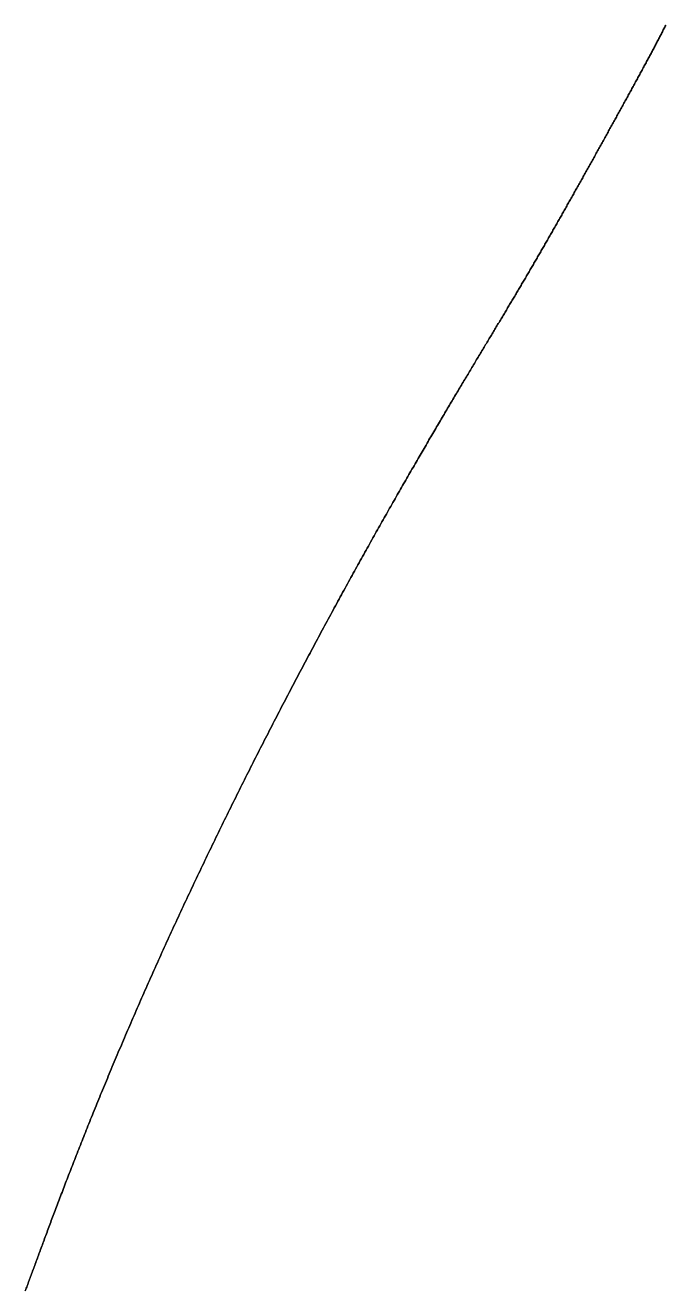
# Model space of a CAD drawing. Header units: inches. Extents: x 130170 to 284068, y 377793 to 804530.
# Drawn here: x 250290.5 to 250327.1, y 751203.5 to 751275.7 of the extents above; entities that cross this region are included whole.
import ezdxf

# ---------------------------------------------------------------- set-up
doc = ezdxf.new("R2010")
doc.units = ezdxf.units.IN
doc.header["$MEASUREMENT"] = 0
doc.layers.add('muni_il', color=7, linetype='Continuous')

msp = doc.modelspace()

# ---------------------------------------------------------------- linework, layer by layer
at = {"layer": 'muni_il'}
for points in [[(250327.075, 751275.662), (250327.048, 751275.609), (250327.021, 751275.556), (250326.993, 751275.503), (250326.966, 751275.45), (250326.938, 751275.396), (250326.911, 751275.343), (250326.883, 751275.289), (250326.855, 751275.235), (250326.827, 751275.18), (250326.798, 751275.126), (250326.77, 751275.071), (250326.741, 751275.017), (250326.713, 751274.962), (250326.684, 751274.906), (250326.655, 751274.851), (250326.626, 751274.796), (250326.596, 751274.74), (250326.567, 751274.684), (250326.537, 751274.628), (250326.508, 751274.571), (250326.478, 751274.515), (250326.448, 751274.458), (250326.418, 751274.401), (250326.388, 751274.344), (250326.357, 751274.287), (250326.327, 751274.23), (250326.296, 751274.172), (250326.266, 751274.114), (250326.235, 751274.056), (250326.204, 751273.998), (250326.172, 751273.94), (250326.141, 751273.881), (250326.11, 751273.823), (250326.078, 751273.764), (250326.047, 751273.705), (250326.015, 751273.646), (250325.983, 751273.586), (250325.951, 751273.527), (250325.919, 751273.467), (250325.887, 751273.407), (250325.854, 751273.347), (250325.822, 751273.287), (250325.789, 751273.226), (250325.756, 751273.166), (250325.724, 751273.105), (250325.691, 751273.044), (250325.657, 751272.983), (250325.624, 751272.921), (250325.591, 751272.86), (250325.558, 751272.798), (250325.524, 751272.737), (250325.49, 751272.675), (250325.457, 751272.613), (250325.423, 751272.55), (250325.389, 751272.488), (250325.355, 751272.426), (250325.321, 751272.363), (250325.287, 751272.3), (250325.252, 751272.237), (250325.218, 751272.174), (250325.183, 751272.111), (250325.149, 751272.047), (250325.114, 751271.984), (250325.079, 751271.92), (250325.044, 751271.856), (250325.009, 751271.793), (250324.974, 751271.729), (250324.939, 751271.664), (250324.904, 751271.6), (250324.869, 751271.536), (250324.833, 751271.471), (250324.798, 751271.407), (250324.762, 751271.342), (250324.727, 751271.277), (250324.691, 751271.212), (250324.655, 751271.147), (250324.619, 751271.082), (250324.584, 751271.017), (250324.547, 751270.951), (250324.512, 751270.886), (250324.476, 751270.82), (250324.439, 751270.755), (250324.403, 751270.689), (250324.367, 751270.623), (250324.331, 751270.558), (250324.294, 751270.492), (250324.258, 751270.426), (250324.221, 751270.36), (250324.185, 751270.294), (250324.148, 751270.227), (250324.112, 751270.161), (250324.075, 751270.095), (250324.038, 751270.028), (250324.002, 751269.962), (250323.965, 751269.895), (250323.928, 751269.829), (250323.891, 751269.762), (250323.854, 751269.696), (250323.818, 751269.629), (250323.781, 751269.562), (250323.744, 751269.496), (250323.707, 751269.429), (250323.67, 751269.362), (250323.633, 751269.295), (250323.596, 751269.229), (250323.559, 751269.162), (250323.521, 751269.095), (250323.484, 751269.028), (250323.447, 751268.961), (250323.41, 751268.894), (250323.373, 751268.827), (250323.336, 751268.76), (250323.299, 751268.693), (250323.262, 751268.627), (250323.224, 751268.56), (250323.187, 751268.493), (250323.15, 751268.426), (250323.113, 751268.359), (250323.076, 751268.292), (250323.039, 751268.226), (250323.002, 751268.159), (250322.964, 751268.092), (250322.927, 751268.025), (250322.89, 751267.959), (250322.853, 751267.892), (250322.816, 751267.825), (250322.779, 751267.759), (250322.741, 751267.692), (250322.705, 751267.626), (250322.667, 751267.559), (250322.63, 751267.493), (250322.593, 751267.427), (250322.556, 751267.36), (250322.519, 751267.294), (250322.482, 751267.228), (250322.445, 751267.162), (250322.408, 751267.095), (250322.371, 751267.03), (250322.335, 751266.964), (250322.298, 751266.898), (250322.261, 751266.832), (250322.224, 751266.766), (250322.187, 751266.7), (250322.151, 751266.635), (250322.114, 751266.569), (250322.077, 751266.504), (250322.041, 751266.438), (250322.004, 751266.373), (250321.967, 751266.308), (250321.931, 751266.243), (250321.894, 751266.178), (250321.858, 751266.113), (250321.821, 751266.048), (250321.785, 751265.983), (250321.749, 751265.918), (250321.712, 751265.854), (250321.676, 751265.789), (250321.64, 751265.725), (250321.604, 751265.66), (250321.567, 751265.596), (250321.531, 751265.532), (250321.495, 751265.468), (250321.459, 751265.404), (250321.423, 751265.34), (250321.387, 751265.276), (250321.351, 751265.212), (250321.315, 751265.149), (250321.279, 751265.085), (250321.243, 751265.022), (250321.207, 751264.959), (250321.172, 751264.895), (250321.136, 751264.832), (250321.1, 751264.769), (250321.065, 751264.706), (250321.029, 751264.643), (250320.993, 751264.581), (250320.958, 751264.518), (250320.922, 751264.455), (250320.887, 751264.393), (250320.851, 751264.33), (250320.816, 751264.268), (250320.781, 751264.206), (250320.745, 751264.144), (250320.71, 751264.082), (250320.675, 751264.02), (250320.639, 751263.958), (250320.604, 751263.896), (250320.569, 751263.835), (250320.534, 751263.773), (250320.498, 751263.712), (250320.463, 751263.65), (250320.428, 751263.589), (250320.393, 751263.528), (250320.358, 751263.467), (250320.323, 751263.406), (250320.288, 751263.344), (250320.253, 751263.284), (250320.218, 751263.223), (250320.183, 751263.162), (250320.148, 751263.101), (250320.113, 751263.04), (250320.078, 751262.98), (250320.043, 751262.919), (250320.009, 751262.859), (250319.974, 751262.798), (250319.939, 751262.738), (250319.904, 751262.678), (250319.869, 751262.617), (250319.834, 751262.557), (250319.799, 751262.497), (250319.765, 751262.437), (250319.73, 751262.377), (250319.695, 751262.316), (250319.66, 751262.256), (250319.625, 751262.196), (250319.59, 751262.136), (250319.555, 751262.076), (250319.52, 751262.016), (250319.485, 751261.956), (250319.45, 751261.896), (250319.416, 751261.837), (250319.38, 751261.777), (250319.346, 751261.717), (250319.311, 751261.657), (250319.275, 751261.597), (250319.24, 751261.537), (250319.205, 751261.477), (250319.17, 751261.417), (250319.135, 751261.357), (250319.1, 751261.297), (250319.064, 751261.237), (250319.029, 751261.177), (250318.994, 751261.117), (250318.958, 751261.057), (250318.923, 751260.997), (250318.888, 751260.936), (250318.852, 751260.876), (250318.817, 751260.816), (250318.781, 751260.756), (250318.745, 751260.695), (250318.709, 751260.635), (250318.674, 751260.574), (250318.638, 751260.514), (250318.602, 751260.453), (250318.566, 751260.392), (250318.53, 751260.331), (250318.494, 751260.27), (250318.457, 751260.209), (250318.421, 751260.148), (250318.385, 751260.087), (250318.348, 751260.026), (250318.312, 751259.964), (250318.275, 751259.902), (250318.238, 751259.841), (250318.202, 751259.779), (250318.165, 751259.717), (250318.128, 751259.655), (250318.09, 751259.593), (250318.053, 751259.53), (250318.016, 751259.468), (250317.979, 751259.405), (250317.941, 751259.342), (250317.903, 751259.279), (250317.866, 751259.216), (250317.828, 751259.153), (250317.79, 751259.09), (250317.752, 751259.026), (250317.713, 751258.962), (250317.675, 751258.898), (250317.637, 751258.834), (250317.598, 751258.769), (250317.559, 751258.705), (250317.52, 751258.64), (250317.481, 751258.575), (250317.442, 751258.51), (250317.403, 751258.444), (250317.364, 751258.378), (250317.324, 751258.313), (250317.284, 751258.247), (250317.245, 751258.18), (250317.205, 751258.114), (250317.164, 751258.047), (250317.124, 751257.98), (250317.084, 751257.912), (250317.043, 751257.845), (250317.002, 751257.777), (250316.961, 751257.709), (250316.92, 751257.64), (250316.879, 751257.572), (250316.838, 751257.503), (250316.796, 751257.433), (250316.754, 751257.364), (250316.712, 751257.294), (250316.67, 751257.224), (250316.628, 751257.154), (250316.585, 751257.083), (250316.543, 751257.012), (250316.5, 751256.941), (250316.457, 751256.869), (250316.414, 751256.797), (250316.371, 751256.725), (250316.327, 751256.652), (250316.283, 751256.579), (250316.239, 751256.506), (250316.195, 751256.432), (250316.151, 751256.359), (250316.106, 751256.284), (250316.062, 751256.21), (250316.017, 751256.135), (250315.972, 751256.059), (250315.927, 751255.984), (250315.881, 751255.908), (250315.835, 751255.832), (250315.79, 751255.755), (250315.743, 751255.678), (250315.697, 751255.601), (250315.651, 751255.523), (250315.604, 751255.445), (250315.557, 751255.366), (250315.51, 751255.287), (250315.463, 751255.208), (250315.415, 751255.128), (250315.367, 751255.048), (250315.319, 751254.968), (250315.271, 751254.887), (250315.223, 751254.806), (250315.174, 751254.724), (250315.126, 751254.642), (250315.077, 751254.56), (250315.027, 751254.477), (250314.978, 751254.394), (250314.928, 751254.31), (250314.878, 751254.226), (250314.828, 751254.142), (250314.778, 751254.057), (250314.728, 751253.972), (250314.677, 751253.886), (250314.626, 751253.8), (250314.575, 751253.714), (250314.523, 751253.627), (250314.472, 751253.539), (250314.42, 751253.452), (250314.368, 751253.364), (250314.316, 751253.275), (250314.263, 751253.186), (250314.211, 751253.097), (250314.158, 751253.007), (250314.105, 751252.917), (250314.051, 751252.826), (250313.998, 751252.735), (250313.944, 751252.644), (250313.89, 751252.552), (250313.836, 751252.459), (250313.782, 751252.367), (250313.727, 751252.273), (250313.672, 751252.18), (250313.617, 751252.086), (250313.562, 751251.991), (250313.507, 751251.897), (250313.451, 751251.801), (250313.395, 751251.705), (250313.339, 751251.609), (250313.283, 751251.513), (250313.226, 751251.416), (250313.17, 751251.318), (250313.113, 751251.221), (250313.056, 751251.122), (250312.998, 751251.024), (250312.941, 751250.925), (250312.883, 751250.825), (250312.825, 751250.725), (250312.767, 751250.625), (250312.709, 751250.524), (250312.651, 751250.423), (250312.592, 751250.321), (250312.533, 751250.219), (250312.474, 751250.117), (250312.415, 751250.014), (250312.355, 751249.911), (250312.296, 751249.807), (250312.236, 751249.703), (250312.176, 751249.599), (250312.116, 751249.494), (250312.055, 751249.389), (250311.995, 751249.283), (250311.934, 751249.177), (250311.873, 751249.07), (250311.812, 751248.964), (250311.751, 751248.856), (250311.689, 751248.749), (250311.628, 751248.64), (250311.566, 751248.532), (250311.504, 751248.423), (250311.442, 751248.314), (250311.38, 751248.204), (250311.317, 751248.094), (250311.255, 751247.984), (250311.192, 751247.873), (250311.129, 751247.762), (250311.066, 751247.651), (250311.003, 751247.539), (250310.939, 751247.427), (250310.876, 751247.314), (250310.812, 751247.201), (250310.748, 751247.088), (250310.684, 751246.974), (250310.62, 751246.86), (250310.555, 751246.745), (250310.491, 751246.631), (250310.426, 751246.515), (250310.361, 751246.4), (250310.297, 751246.284), (250310.232, 751246.168), (250310.166, 751246.051), (250310.101, 751245.934), (250310.036, 751245.817), (250309.97, 751245.7), (250309.904, 751245.582), (250309.839, 751245.463), (250309.773, 751245.345), (250309.707, 751245.226), (250309.64, 751245.107), (250309.574, 751244.987), (250309.508, 751244.867), (250309.441, 751244.747), (250309.374, 751244.626), (250309.308, 751244.506), (250309.241, 751244.385), (250309.174, 751244.263), (250309.107, 751244.141), (250309.039, 751244.019), (250308.972, 751243.897), (250308.905, 751243.774), (250308.837, 751243.651), (250308.77, 751243.528), (250308.702, 751243.404), (250308.634, 751243.28), (250308.566, 751243.156), (250308.498, 751243.032), (250308.43, 751242.907), (250308.362, 751242.782), (250308.293, 751242.657), (250308.225, 751242.531), (250308.157, 751242.405), (250308.088, 751242.279), (250308.019, 751242.153), (250307.951, 751242.026), (250307.882, 751241.899), (250307.813, 751241.772), (250307.744, 751241.644), (250307.675, 751241.516), (250307.606, 751241.388), (250307.537, 751241.26), (250307.468, 751241.132), (250307.398, 751241.003), (250307.329, 751240.874), (250307.26, 751240.744), (250307.19, 751240.615), (250307.12, 751240.485), (250307.051, 751240.355), (250306.981, 751240.225), (250306.911, 751240.094), (250306.842, 751239.963), (250306.772, 751239.832), (250306.702, 751239.701), (250306.632, 751239.57), (250306.562, 751239.438), (250306.492, 751239.306), (250306.422, 751239.174), (250306.352, 751239.041), (250306.281, 751238.909), (250306.211, 751238.776), (250306.141, 751238.643), (250306.071, 751238.509), (250306, 751238.376), (250305.93, 751238.242), (250305.859, 751238.108), (250305.789, 751237.974), (250305.718, 751237.84), (250305.648, 751237.705), (250305.577, 751237.57), (250305.507, 751237.435), (250305.436, 751237.3), (250305.365, 751237.164), (250305.295, 751237.029), (250305.224, 751236.893), (250305.153, 751236.757), (250305.082, 751236.62), (250305.011, 751236.484), (250304.94, 751236.347), (250304.87, 751236.21), (250304.799, 751236.073), (250304.728, 751235.936), (250304.657, 751235.799), (250304.586, 751235.661), (250304.515, 751235.523), (250304.444, 751235.385), (250304.373, 751235.247), (250304.302, 751235.109), (250304.231, 751234.97), (250304.16, 751234.831), (250304.089, 751234.692), (250304.018, 751234.553), (250303.947, 751234.414), (250303.876, 751234.274), (250303.805, 751234.135), (250303.734, 751233.995), (250303.663, 751233.855), (250303.592, 751233.715), (250303.521, 751233.574), (250303.45, 751233.434), (250303.379, 751233.293), (250303.309, 751233.152), (250303.238, 751233.011), (250303.167, 751232.87), (250303.096, 751232.729), (250303.025, 751232.588), (250302.954, 751232.446), (250302.883, 751232.304), (250302.812, 751232.162), (250302.741, 751232.02), (250302.67, 751231.878), (250302.6, 751231.736), (250302.529, 751231.593), (250302.458, 751231.45), (250302.387, 751231.308), (250302.316, 751231.165), (250302.246, 751231.022), (250302.175, 751230.878), (250302.104, 751230.735), (250302.034, 751230.592), (250301.963, 751230.448), (250301.893, 751230.304), (250301.822, 751230.16), (250301.752, 751230.016), (250301.681, 751229.872), (250301.611, 751229.728), (250301.541, 751229.584), (250301.471, 751229.44), (250301.4, 751229.295), (250301.33, 751229.15), (250301.26, 751229.006), (250301.19, 751228.861), (250301.12, 751228.716), (250301.05, 751228.571), (250300.98, 751228.426), (250300.91, 751228.281), (250300.84, 751228.135), (250300.771, 751227.99), (250300.701, 751227.844), (250300.631, 751227.699), (250300.562, 751227.553), (250300.492, 751227.408), (250300.423, 751227.262), (250300.354, 751227.116), (250300.285, 751226.971), (250300.216, 751226.825), (250300.146, 751226.679), (250300.078, 751226.533), (250300.009, 751226.387), (250299.94, 751226.241), (250299.871, 751226.095), (250299.803, 751225.948), (250299.734, 751225.802), (250299.666, 751225.656), (250299.597, 751225.51), (250299.529, 751225.364), (250299.461, 751225.218), (250299.393, 751225.071), (250299.325, 751224.925), (250299.257, 751224.779), (250299.19, 751224.633), (250299.122, 751224.487), (250299.055, 751224.341), (250298.987, 751224.194), (250298.92, 751224.048), (250298.853, 751223.902), (250298.786, 751223.756), (250298.719, 751223.61), (250298.653, 751223.464), (250298.586, 751223.318), (250298.52, 751223.173), (250298.453, 751223.027), (250298.387, 751222.881), (250298.321, 751222.736), (250298.255, 751222.59), (250298.19, 751222.445), (250298.124, 751222.299), (250298.059, 751222.154), (250297.994, 751222.009), (250297.928, 751221.864), (250297.864, 751221.719), (250297.799, 751221.574), (250297.734, 751221.429), (250297.67, 751221.285), (250297.605, 751221.141), (250297.541, 751220.996), (250297.477, 751220.852), (250297.414, 751220.708), (250297.35, 751220.564), (250297.287, 751220.421), (250297.224, 751220.277), (250297.161, 751220.134), (250297.098, 751219.991), (250297.035, 751219.848), (250296.973, 751219.705), (250296.911, 751219.563), (250296.849, 751219.421), (250296.787, 751219.279), (250296.725, 751219.137), (250296.664, 751218.995), (250296.602, 751218.854), (250296.541, 751218.713), (250296.481, 751218.572), (250296.42, 751218.431), (250296.36, 751218.291), (250296.3, 751218.151), (250296.24, 751218.011), (250296.18, 751217.872), (250296.121, 751217.732), (250296.061, 751217.594), (250296.002, 751217.455), (250295.944, 751217.317), (250295.885, 751217.179), (250295.827, 751217.041), (250295.769, 751216.904), (250295.711, 751216.767), (250295.653, 751216.63), (250295.596, 751216.494), (250295.539, 751216.358), (250295.482, 751216.222), (250295.426, 751216.087), (250295.369, 751215.952), (250295.313, 751215.818), (250295.257, 751215.683), (250295.202, 751215.55), (250295.147, 751215.416), (250295.092, 751215.284), (250295.037, 751215.151), (250294.982, 751215.019), (250294.928, 751214.887), (250294.874, 751214.756), (250294.82, 751214.625), (250294.767, 751214.495), (250294.714, 751214.365), (250294.661, 751214.235), (250294.608, 751214.106), (250294.556, 751213.978), (250294.504, 751213.85), (250294.452, 751213.722), (250294.401, 751213.595), (250294.349, 751213.468), (250294.299, 751213.342), (250294.248, 751213.216), (250294.197, 751213.091), (250294.147, 751212.966), (250294.098, 751212.842), (250294.048, 751212.718), (250293.999, 751212.595), (250293.95, 751212.472), (250293.901, 751212.35), (250293.853, 751212.228), (250293.805, 751212.107), (250293.757, 751211.986), (250293.709, 751211.866), (250293.662, 751211.747), (250293.615, 751211.627), (250293.568, 751211.509), (250293.522, 751211.391), (250293.476, 751211.274), (250293.43, 751211.157), (250293.385, 751211.041), (250293.339, 751210.925), (250293.295, 751210.81), (250293.25, 751210.695), (250293.206, 751210.581), (250293.162, 751210.468), (250293.118, 751210.355), (250293.074, 751210.243), (250293.031, 751210.131), (250292.988, 751210.02), (250292.946, 751209.909), (250292.903, 751209.799), (250292.861, 751209.69), (250292.819, 751209.581), (250292.778, 751209.473), (250292.736, 751209.365), (250292.696, 751209.258), (250292.655, 751209.152), (250292.615, 751209.046), (250292.574, 751208.941), (250292.535, 751208.836), (250292.495, 751208.732), (250292.456, 751208.628), (250292.417, 751208.525), (250292.378, 751208.423), (250292.339, 751208.321), (250292.301, 751208.22), (250292.263, 751208.119), (250292.226, 751208.019), (250292.188, 751207.92), (250292.151, 751207.821), (250292.114, 751207.723), (250292.078, 751207.625), (250292.041, 751207.528), (250292.005, 751207.432), (250291.969, 751207.336), (250291.934, 751207.241), (250291.898, 751207.146), (250291.863, 751207.052), (250291.828, 751206.958), (250291.793, 751206.865), (250291.759, 751206.773), (250291.725, 751206.681), (250291.691, 751206.589), (250291.657, 751206.499), (250291.624, 751206.408), (250291.59, 751206.319), (250291.557, 751206.23), (250291.524, 751206.141), (250291.492, 751206.053), (250291.459, 751205.966), (250291.427, 751205.878), (250291.395, 751205.792), (250291.363, 751205.706), (250291.332, 751205.621), (250291.301, 751205.536), (250291.269, 751205.452), (250291.238, 751205.368), (250291.208, 751205.284), (250291.177, 751205.202), (250291.147, 751205.119), (250291.116, 751205.037), (250291.086, 751204.956), (250291.057, 751204.875), (250291.027, 751204.795), (250290.997, 751204.715), (250290.968, 751204.636), (250290.939, 751204.557), (250290.91, 751204.478), (250290.881, 751204.4), (250290.852, 751204.322), (250290.824, 751204.245), (250290.795, 751204.168), (250290.767, 751204.092), (250290.739, 751204.016), (250290.711, 751203.941), (250290.683, 751203.866), (250290.655, 751203.791), (250290.628, 751203.716), (250290.6, 751203.643), (250290.573, 751203.569), (250290.546, 751203.496), (250290.519, 751203.423)], [(250290.519, 751203.423), (250290.546, 751203.496), (250290.573, 751203.569), (250290.6, 751203.643), (250290.628, 751203.716), (250290.655, 751203.791), (250290.683, 751203.866), (250290.711, 751203.941), (250290.739, 751204.016), (250290.767, 751204.092), (250290.795, 751204.168), (250290.824, 751204.245), (250290.852, 751204.322), (250290.881, 751204.4), (250290.91, 751204.478), (250290.939, 751204.557), (250290.968, 751204.636), (250290.997, 751204.715), (250291.027, 751204.795), (250291.057, 751204.875), (250291.086, 751204.956), (250291.116, 751205.037), (250291.147, 751205.119), (250291.177, 751205.202), (250291.208, 751205.284), (250291.238, 751205.368), (250291.269, 751205.452), (250291.301, 751205.536), (250291.332, 751205.621), (250291.363, 751205.706), (250291.395, 751205.792), (250291.427, 751205.878), (250291.459, 751205.966), (250291.492, 751206.053), (250291.524, 751206.141), (250291.557, 751206.23), (250291.59, 751206.319), (250291.624, 751206.408), (250291.657, 751206.499), (250291.691, 751206.589), (250291.725, 751206.681), (250291.759, 751206.773), (250291.793, 751206.865), (250291.828, 751206.958), (250291.863, 751207.052), (250291.898, 751207.146), (250291.934, 751207.241), (250291.969, 751207.336), (250292.005, 751207.432), (250292.041, 751207.528), (250292.078, 751207.625), (250292.114, 751207.723), (250292.151, 751207.821), (250292.188, 751207.92), (250292.226, 751208.019), (250292.263, 751208.119), (250292.301, 751208.22), (250292.339, 751208.321), (250292.378, 751208.423), (250292.417, 751208.525), (250292.456, 751208.628), (250292.495, 751208.732), (250292.535, 751208.836), (250292.574, 751208.941), (250292.615, 751209.046), (250292.655, 751209.152), (250292.696, 751209.258), (250292.736, 751209.365), (250292.778, 751209.473), (250292.819, 751209.581), (250292.861, 751209.69), (250292.903, 751209.799), (250292.946, 751209.909), (250292.988, 751210.02), (250293.031, 751210.131), (250293.074, 751210.243), (250293.118, 751210.355), (250293.162, 751210.468), (250293.206, 751210.581), (250293.25, 751210.695), (250293.295, 751210.81), (250293.339, 751210.925), (250293.385, 751211.041), (250293.43, 751211.157), (250293.476, 751211.274), (250293.522, 751211.391), (250293.568, 751211.509), (250293.615, 751211.627), (250293.662, 751211.747), (250293.709, 751211.866), (250293.757, 751211.986), (250293.805, 751212.107), (250293.853, 751212.228), (250293.901, 751212.35), (250293.95, 751212.472), (250293.999, 751212.595), (250294.048, 751212.718), (250294.098, 751212.842), (250294.147, 751212.966), (250294.197, 751213.091), (250294.248, 751213.216), (250294.299, 751213.342), (250294.349, 751213.468), (250294.401, 751213.595), (250294.452, 751213.722), (250294.504, 751213.85), (250294.556, 751213.978), (250294.608, 751214.106), (250294.661, 751214.235), (250294.714, 751214.365), (250294.767, 751214.495), (250294.82, 751214.625), (250294.874, 751214.756), (250294.928, 751214.887), (250294.982, 751215.019), (250295.037, 751215.151), (250295.092, 751215.284), (250295.147, 751215.416), (250295.202, 751215.55), (250295.257, 751215.683), (250295.313, 751215.818), (250295.369, 751215.952), (250295.426, 751216.087), (250295.482, 751216.222), (250295.539, 751216.358), (250295.596, 751216.494), (250295.653, 751216.63), (250295.711, 751216.767), (250295.769, 751216.904), (250295.827, 751217.041), (250295.885, 751217.179), (250295.944, 751217.317), (250296.002, 751217.455), (250296.061, 751217.594), (250296.121, 751217.732), (250296.18, 751217.872), (250296.24, 751218.011), (250296.3, 751218.151), (250296.36, 751218.291), (250296.42, 751218.431), (250296.481, 751218.572), (250296.541, 751218.713), (250296.602, 751218.854), (250296.664, 751218.995), (250296.725, 751219.137), (250296.787, 751219.279), (250296.849, 751219.421), (250296.911, 751219.563), (250296.973, 751219.705), (250297.035, 751219.848), (250297.098, 751219.991), (250297.161, 751220.134), (250297.224, 751220.277), (250297.287, 751220.421), (250297.35, 751220.564), (250297.414, 751220.708), (250297.477, 751220.852), (250297.541, 751220.996), (250297.605, 751221.141), (250297.67, 751221.285), (250297.734, 751221.429), (250297.799, 751221.574), (250297.864, 751221.719), (250297.928, 751221.864), (250297.994, 751222.009), (250298.059, 751222.154), (250298.124, 751222.299), (250298.19, 751222.445), (250298.255, 751222.59), (250298.321, 751222.736), (250298.387, 751222.881), (250298.453, 751223.027), (250298.52, 751223.173), (250298.586, 751223.318), (250298.653, 751223.464), (250298.719, 751223.61), (250298.786, 751223.756), (250298.853, 751223.902), (250298.92, 751224.048), (250298.987, 751224.194), (250299.055, 751224.341), (250299.122, 751224.487), (250299.19, 751224.633), (250299.257, 751224.779), (250299.325, 751224.925), (250299.393, 751225.071), (250299.461, 751225.218), (250299.529, 751225.364), (250299.597, 751225.51), (250299.666, 751225.656), (250299.734, 751225.802), (250299.803, 751225.948), (250299.871, 751226.095), (250299.94, 751226.241), (250300.009, 751226.387), (250300.078, 751226.533), (250300.146, 751226.679), (250300.216, 751226.825), (250300.285, 751226.971), (250300.354, 751227.116), (250300.423, 751227.262), (250300.492, 751227.408), (250300.562, 751227.553), (250300.631, 751227.699), (250300.701, 751227.844), (250300.771, 751227.99), (250300.84, 751228.135), (250300.91, 751228.281), (250300.98, 751228.426), (250301.05, 751228.571), (250301.12, 751228.716), (250301.19, 751228.861), (250301.26, 751229.006), (250301.33, 751229.15), (250301.4, 751229.295), (250301.471, 751229.44), (250301.541, 751229.584), (250301.611, 751229.728), (250301.681, 751229.872), (250301.752, 751230.016), (250301.822, 751230.16), (250301.893, 751230.304), (250301.963, 751230.448), (250302.034, 751230.592), (250302.104, 751230.735), (250302.175, 751230.878), (250302.246, 751231.022), (250302.316, 751231.165), (250302.387, 751231.308), (250302.458, 751231.45), (250302.529, 751231.593), (250302.6, 751231.736), (250302.67, 751231.878), (250302.741, 751232.02), (250302.812, 751232.162), (250302.883, 751232.304), (250302.954, 751232.446), (250303.025, 751232.588), (250303.096, 751232.729), (250303.167, 751232.87), (250303.238, 751233.011), (250303.309, 751233.152), (250303.379, 751233.293), (250303.45, 751233.434), (250303.521, 751233.574), (250303.592, 751233.715), (250303.663, 751233.855), (250303.734, 751233.995), (250303.805, 751234.135), (250303.876, 751234.274), (250303.947, 751234.414), (250304.018, 751234.553), (250304.089, 751234.692), (250304.16, 751234.831), (250304.231, 751234.97), (250304.302, 751235.109), (250304.373, 751235.247), (250304.444, 751235.385), (250304.515, 751235.523), (250304.586, 751235.661), (250304.657, 751235.799), (250304.728, 751235.936), (250304.799, 751236.073), (250304.87, 751236.21), (250304.94, 751236.347), (250305.011, 751236.484), (250305.082, 751236.62), (250305.153, 751236.757), (250305.224, 751236.893), (250305.295, 751237.029), (250305.365, 751237.164), (250305.436, 751237.3), (250305.507, 751237.435), (250305.577, 751237.57), (250305.648, 751237.705), (250305.718, 751237.84), (250305.789, 751237.974), (250305.859, 751238.108), (250305.93, 751238.242), (250306, 751238.376), (250306.071, 751238.509), (250306.141, 751238.643), (250306.211, 751238.776), (250306.281, 751238.909), (250306.352, 751239.041), (250306.422, 751239.174), (250306.492, 751239.306), (250306.562, 751239.438), (250306.632, 751239.57), (250306.702, 751239.701), (250306.772, 751239.832), (250306.842, 751239.963), (250306.911, 751240.094), (250306.981, 751240.225), (250307.051, 751240.355), (250307.12, 751240.485), (250307.19, 751240.615), (250307.26, 751240.744), (250307.329, 751240.874), (250307.398, 751241.003), (250307.468, 751241.132), (250307.537, 751241.26), (250307.606, 751241.388), (250307.675, 751241.516), (250307.744, 751241.644), (250307.813, 751241.772), (250307.882, 751241.899), (250307.951, 751242.026), (250308.019, 751242.153), (250308.088, 751242.279), (250308.157, 751242.405), (250308.225, 751242.531), (250308.293, 751242.657), (250308.362, 751242.782), (250308.43, 751242.907), (250308.498, 751243.032), (250308.566, 751243.156), (250308.634, 751243.28), (250308.702, 751243.404), (250308.77, 751243.528), (250308.837, 751243.651), (250308.905, 751243.774), (250308.972, 751243.897), (250309.039, 751244.019), (250309.107, 751244.141), (250309.174, 751244.263), (250309.241, 751244.385), (250309.308, 751244.506), (250309.374, 751244.626), (250309.441, 751244.747), (250309.508, 751244.867), (250309.574, 751244.987), (250309.64, 751245.107), (250309.707, 751245.226), (250309.773, 751245.345), (250309.839, 751245.463), (250309.904, 751245.582), (250309.97, 751245.7), (250310.036, 751245.817), (250310.101, 751245.934), (250310.166, 751246.051), (250310.232, 751246.168), (250310.297, 751246.284), (250310.361, 751246.4), (250310.426, 751246.515), (250310.491, 751246.631), (250310.555, 751246.745), (250310.62, 751246.86), (250310.684, 751246.974), (250310.748, 751247.088), (250310.812, 751247.201), (250310.876, 751247.314), (250310.939, 751247.427), (250311.003, 751247.539), (250311.066, 751247.651), (250311.129, 751247.762), (250311.192, 751247.873), (250311.255, 751247.984), (250311.317, 751248.094), (250311.38, 751248.204), (250311.442, 751248.314), (250311.504, 751248.423), (250311.566, 751248.532), (250311.628, 751248.64), (250311.689, 751248.749), (250311.751, 751248.856), (250311.812, 751248.964), (250311.873, 751249.07), (250311.934, 751249.177), (250311.995, 751249.283), (250312.055, 751249.389), (250312.116, 751249.494), (250312.176, 751249.599), (250312.236, 751249.703), (250312.296, 751249.807), (250312.355, 751249.911), (250312.415, 751250.014), (250312.474, 751250.117), (250312.533, 751250.219), (250312.592, 751250.321), (250312.651, 751250.423), (250312.709, 751250.524), (250312.767, 751250.625), (250312.825, 751250.725), (250312.883, 751250.825), (250312.941, 751250.925), (250312.998, 751251.024), (250313.056, 751251.122), (250313.113, 751251.221), (250313.17, 751251.318), (250313.226, 751251.416), (250313.283, 751251.513), (250313.339, 751251.609), (250313.395, 751251.705), (250313.451, 751251.801), (250313.507, 751251.897), (250313.562, 751251.991), (250313.617, 751252.086), (250313.672, 751252.18), (250313.727, 751252.273), (250313.782, 751252.367), (250313.836, 751252.459), (250313.89, 751252.552), (250313.944, 751252.644), (250313.998, 751252.735), (250314.051, 751252.826), (250314.105, 751252.917), (250314.158, 751253.007), (250314.211, 751253.097), (250314.263, 751253.186), (250314.316, 751253.275), (250314.368, 751253.364), (250314.42, 751253.452), (250314.472, 751253.539), (250314.523, 751253.627), (250314.575, 751253.714), (250314.626, 751253.8), (250314.677, 751253.886), (250314.728, 751253.972), (250314.778, 751254.057), (250314.828, 751254.142), (250314.878, 751254.226), (250314.928, 751254.31), (250314.978, 751254.394), (250315.027, 751254.477), (250315.077, 751254.56), (250315.126, 751254.642), (250315.174, 751254.724), (250315.223, 751254.806), (250315.271, 751254.887), (250315.319, 751254.968), (250315.367, 751255.048), (250315.415, 751255.128), (250315.463, 751255.208), (250315.51, 751255.287), (250315.557, 751255.366), (250315.604, 751255.445), (250315.651, 751255.523), (250315.697, 751255.601), (250315.743, 751255.678), (250315.79, 751255.755), (250315.835, 751255.832), (250315.881, 751255.908), (250315.927, 751255.984), (250315.972, 751256.059), (250316.017, 751256.135), (250316.062, 751256.21), (250316.106, 751256.284), (250316.151, 751256.359), (250316.195, 751256.432), (250316.239, 751256.506), (250316.283, 751256.579), (250316.327, 751256.652), (250316.371, 751256.725), (250316.414, 751256.797), (250316.457, 751256.869), (250316.5, 751256.941), (250316.543, 751257.012), (250316.585, 751257.083), (250316.628, 751257.154), (250316.67, 751257.224), (250316.712, 751257.294), (250316.754, 751257.364), (250316.796, 751257.433), (250316.838, 751257.503), (250316.879, 751257.572), (250316.92, 751257.64), (250316.961, 751257.709), (250317.002, 751257.777), (250317.043, 751257.845), (250317.084, 751257.912), (250317.124, 751257.98), (250317.164, 751258.047), (250317.205, 751258.114), (250317.245, 751258.18), (250317.284, 751258.247), (250317.324, 751258.313), (250317.364, 751258.378), (250317.403, 751258.444), (250317.442, 751258.51), (250317.481, 751258.575), (250317.52, 751258.64), (250317.559, 751258.705), (250317.598, 751258.769), (250317.637, 751258.834), (250317.675, 751258.898), (250317.713, 751258.962), (250317.752, 751259.026), (250317.79, 751259.09), (250317.828, 751259.153), (250317.866, 751259.216), (250317.903, 751259.279), (250317.941, 751259.342), (250317.979, 751259.405), (250318.016, 751259.468), (250318.053, 751259.53), (250318.09, 751259.593), (250318.128, 751259.655), (250318.165, 751259.717), (250318.202, 751259.779), (250318.238, 751259.841), (250318.275, 751259.902), (250318.312, 751259.964), (250318.348, 751260.026), (250318.385, 751260.087), (250318.421, 751260.148), (250318.457, 751260.209), (250318.494, 751260.27), (250318.53, 751260.331), (250318.566, 751260.392), (250318.602, 751260.453), (250318.638, 751260.514), (250318.674, 751260.574), (250318.709, 751260.635), (250318.745, 751260.695), (250318.781, 751260.756), (250318.817, 751260.816), (250318.852, 751260.876), (250318.888, 751260.936), (250318.923, 751260.997), (250318.958, 751261.057), (250318.994, 751261.117), (250319.029, 751261.177), (250319.064, 751261.237), (250319.1, 751261.297), (250319.135, 751261.357), (250319.17, 751261.417), (250319.205, 751261.477), (250319.24, 751261.537), (250319.275, 751261.597), (250319.311, 751261.657), (250319.346, 751261.717), (250319.38, 751261.777), (250319.416, 751261.837), (250319.45, 751261.896), (250319.485, 751261.956), (250319.52, 751262.016), (250319.555, 751262.076), (250319.59, 751262.136), (250319.625, 751262.196), (250319.66, 751262.256), (250319.695, 751262.316), (250319.73, 751262.377), (250319.765, 751262.437), (250319.799, 751262.497), (250319.834, 751262.557), (250319.869, 751262.617), (250319.904, 751262.678), (250319.939, 751262.738), (250319.974, 751262.798), (250320.009, 751262.859), (250320.043, 751262.919), (250320.078, 751262.98), (250320.113, 751263.04), (250320.148, 751263.101), (250320.183, 751263.162), (250320.218, 751263.223), (250320.253, 751263.284), (250320.288, 751263.344), (250320.323, 751263.406), (250320.358, 751263.467), (250320.393, 751263.528), (250320.428, 751263.589), (250320.463, 751263.65), (250320.498, 751263.712), (250320.534, 751263.773), (250320.569, 751263.835), (250320.604, 751263.896), (250320.639, 751263.958), (250320.675, 751264.02), (250320.71, 751264.082), (250320.745, 751264.144), (250320.781, 751264.206), (250320.816, 751264.268), (250320.851, 751264.33), (250320.887, 751264.393), (250320.922, 751264.455), (250320.958, 751264.518), (250320.993, 751264.581), (250321.029, 751264.643), (250321.065, 751264.706), (250321.1, 751264.769), (250321.136, 751264.832), (250321.172, 751264.895), (250321.207, 751264.959), (250321.243, 751265.022), (250321.279, 751265.085), (250321.315, 751265.149), (250321.351, 751265.212), (250321.387, 751265.276), (250321.423, 751265.34), (250321.459, 751265.404), (250321.495, 751265.468), (250321.531, 751265.532), (250321.567, 751265.596), (250321.604, 751265.66), (250321.64, 751265.725), (250321.676, 751265.789), (250321.712, 751265.854), (250321.749, 751265.918), (250321.785, 751265.983), (250321.821, 751266.048), (250321.858, 751266.113), (250321.894, 751266.178), (250321.931, 751266.243), (250321.967, 751266.308), (250322.004, 751266.373), (250322.041, 751266.438), (250322.077, 751266.504), (250322.114, 751266.569), (250322.151, 751266.635), (250322.187, 751266.7), (250322.224, 751266.766), (250322.261, 751266.832), (250322.298, 751266.898), (250322.335, 751266.964), (250322.371, 751267.03), (250322.408, 751267.095), (250322.445, 751267.162), (250322.482, 751267.228), (250322.519, 751267.294), (250322.556, 751267.36), (250322.593, 751267.427), (250322.63, 751267.493), (250322.667, 751267.559), (250322.705, 751267.626), (250322.741, 751267.692), (250322.779, 751267.759), (250322.816, 751267.825), (250322.853, 751267.892), (250322.89, 751267.959), (250322.927, 751268.025), (250322.964, 751268.092), (250323.002, 751268.159), (250323.039, 751268.226), (250323.076, 751268.292), (250323.113, 751268.359), (250323.15, 751268.426), (250323.187, 751268.493), (250323.224, 751268.56), (250323.262, 751268.627), (250323.299, 751268.693), (250323.336, 751268.76), (250323.373, 751268.827), (250323.41, 751268.894), (250323.447, 751268.961), (250323.484, 751269.028), (250323.521, 751269.095), (250323.559, 751269.162), (250323.596, 751269.229), (250323.633, 751269.295), (250323.67, 751269.362), (250323.707, 751269.429), (250323.744, 751269.496), (250323.781, 751269.562), (250323.818, 751269.629), (250323.854, 751269.696), (250323.891, 751269.762), (250323.928, 751269.829), (250323.965, 751269.895), (250324.002, 751269.962), (250324.038, 751270.028), (250324.075, 751270.095), (250324.112, 751270.161), (250324.148, 751270.227), (250324.185, 751270.294), (250324.221, 751270.36), (250324.258, 751270.426), (250324.294, 751270.492), (250324.331, 751270.558), (250324.367, 751270.623), (250324.403, 751270.689), (250324.439, 751270.755), (250324.476, 751270.82), (250324.512, 751270.886), (250324.547, 751270.951), (250324.584, 751271.017), (250324.619, 751271.082), (250324.655, 751271.147), (250324.691, 751271.212), (250324.727, 751271.277), (250324.762, 751271.342), (250324.798, 751271.407), (250324.833, 751271.471), (250324.869, 751271.536), (250324.904, 751271.6), (250324.939, 751271.664), (250324.974, 751271.729), (250325.009, 751271.793), (250325.044, 751271.856), (250325.079, 751271.92), (250325.114, 751271.984), (250325.149, 751272.047), (250325.183, 751272.111), (250325.218, 751272.174), (250325.252, 751272.237), (250325.287, 751272.3), (250325.321, 751272.363), (250325.355, 751272.426), (250325.389, 751272.488), (250325.423, 751272.55), (250325.457, 751272.613), (250325.49, 751272.675), (250325.524, 751272.737), (250325.558, 751272.798), (250325.591, 751272.86), (250325.624, 751272.921), (250325.657, 751272.983), (250325.691, 751273.044), (250325.724, 751273.105), (250325.756, 751273.166), (250325.789, 751273.226), (250325.822, 751273.287), (250325.854, 751273.347), (250325.887, 751273.407), (250325.919, 751273.467), (250325.951, 751273.527), (250325.983, 751273.586), (250326.015, 751273.646), (250326.047, 751273.705), (250326.078, 751273.764), (250326.11, 751273.823), (250326.141, 751273.881), (250326.172, 751273.94), (250326.204, 751273.998), (250326.235, 751274.056), (250326.266, 751274.114), (250326.296, 751274.172), (250326.327, 751274.23), (250326.357, 751274.287), (250326.388, 751274.344), (250326.418, 751274.401), (250326.448, 751274.458), (250326.478, 751274.515), (250326.508, 751274.571), (250326.537, 751274.628), (250326.567, 751274.684), (250326.596, 751274.74), (250326.626, 751274.796), (250326.655, 751274.851), (250326.684, 751274.906), (250326.713, 751274.962), (250326.741, 751275.017), (250326.77, 751275.071), (250326.798, 751275.126), (250326.827, 751275.18), (250326.855, 751275.235), (250326.883, 751275.289), (250326.911, 751275.343), (250326.938, 751275.396), (250326.966, 751275.45), (250326.993, 751275.503), (250327.021, 751275.556), (250327.048, 751275.609), (250327.075, 751275.662)]]:
    msp.add_lwpolyline(points, dxfattribs=at)

doc.saveas('drawing.dxf')
